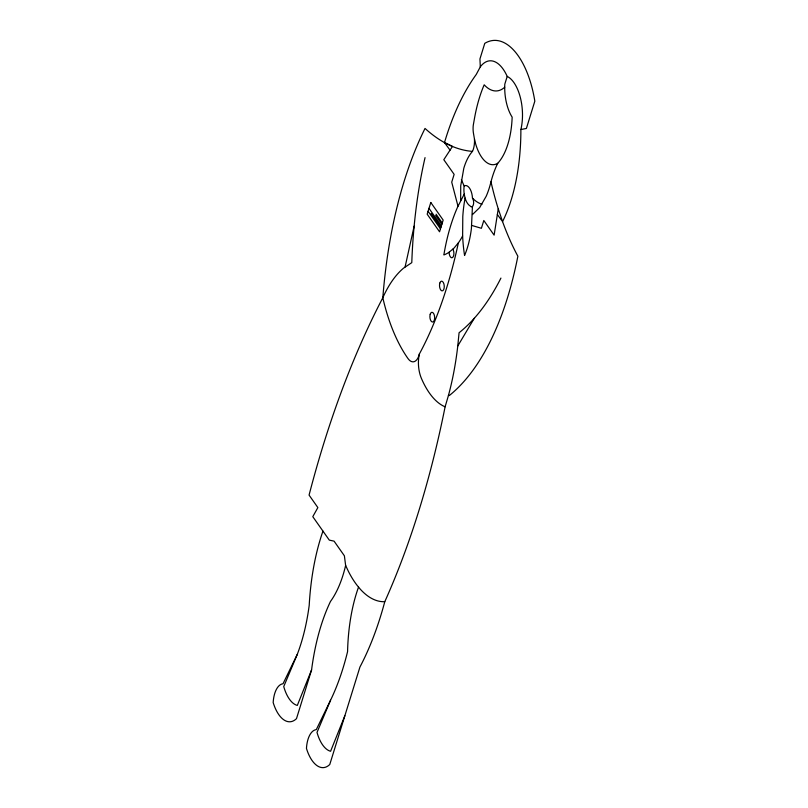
<?xml version="1.0" encoding="UTF-8"?>
<svg xmlns="http://www.w3.org/2000/svg" width="808" height="808" viewBox="0 0 808 808"><rect width="100%" height="100%" fill="white"/><g stroke="black" fill="none" stroke-linecap="round" stroke-linejoin="round"><path stroke-width="1.21" d="M472.438 214.585L479.649 207.606L486.174 196.304A76.881 37.269 85.8 0 0 490.981 181.81A88.739 43.016 85.8 0 1 497.768 163.256A64.761 31.391 85.8 0 0 512.151 117.15A33.613 16.291 85.8 0 1 504.707 87.213L504.788 84.204L507.202 76.407A41.743 20.24 85.8 0 0 480.305 66.852L479.942 58.954L484.77 43.359A76.861 37.249 85.8 0 1 534.825 101.172L526.382 128.462L520.877 129.543A143.693 69.65 85.8 0 1 502.556 221.604A200.394 97.132 85.8 0 0 517.867 256.217A292.183 141.622 85.8 0 1 449.41 395.466L448.43 395.526L445.107 406.798A768.57 372.528 85.8 0 1 384.78 601.697A304.838 147.753 85.8 0 1 359.934 667.034L329.775 764.489A35.431 17.18 85.8 0 1 306.454 748.42A24.442 11.847 85.8 0 1 316.302 729.614L330.533 700.273A223.624 108.393 85.8 0 0 347.571 651.622A132.562 64.256 85.8 0 1 358.54 587.083M449.137 252.197L449.137 252.318A4.888 2.373 85.8 0 0 452.43 257.601A4.888 2.373 85.8 0 0 453.227 249.894L452.844 249.218M448.43 395.526A219.13 106.212 85.8 0 0 457.772 345.986L459.075 332.745A298.142 144.511 85.8 0 0 500.93 278.083M504.707 87.213A47.642 23.089 85.8 0 1 484.184 84.81A122.19 59.226 85.8 0 0 474.649 117.493L473.417 124.392A13.827 6.696 85.8 0 0 473.114 127.098L473.084 128.977A13.827 6.696 85.8 0 0 473.538 133.704L474.478 139.198A16.574 8.03 85.8 0 1 472.478 151.389A54.803 26.563 85.8 0 0 463.812 168.256L460.712 185.911L460.661 200.697M490.981 181.81A200.394 97.132 85.8 0 0 498.253 208.828L494.122 235.158L483.81 220.493L481.396 228.29L471.751 225.432M405.091 266.953L414.13 226.189M461.378 179.709L464.146 185.951A15.14 7.343 85.8 0 0 464.226 194.142L465.085 198.081L464.317 202.525A88.607 42.945 85.8 0 0 462.792 216.473L462.62 235.926A88.607 42.945 85.8 0 0 464.57 255.48A76.366 37.017 85.8 0 0 471.387 228.745L472.438 206.484M458.348 242.905L458.136 243.925A384.588 186.406 85.8 0 1 419.392 353.944A21.644 10.494 85.8 0 0 421.372 378.306A76.366 37.017 85.8 0 0 445.107 406.798M472.478 151.389A246.824 119.635 85.8 0 1 452.45 146.45L444.491 142.592A246.824 119.635 85.8 0 1 425.028 128.432A349.662 169.488 85.8 0 0 382.82 297.748A895.648 434.128 85.8 0 0 309.07 495.092L317.867 507.586L312.787 516.666L329.3 540.118L334.078 541.148L344.39 555.813L345.632 565.459A106.929 51.823 85.8 0 1 330.482 601.455A179.002 86.769 85.8 0 0 311.575 669.913L296.496 718.635A35.431 17.18 85.8 0 1 273.175 702.566A24.442 11.847 85.8 0 1 283.022 683.76L297.253 654.419A158.186 76.669 85.8 0 0 309.201 605.364A179.002 86.769 85.8 0 1 322.958 531.109M311.575 669.913L297.314 705.424A32.997 15.988 85.8 0 1 283.739 686.568L297.253 654.419M344.854 715.757L330.593 751.268A32.997 15.988 85.8 0 1 317.009 732.412L330.533 700.273M464.226 194.142L457.661 206.929A158.843 76.992 85.8 0 0 443.865 254.944A86.961 42.147 85.8 0 0 449.076 252.237L454.005 248.117L458.54 242.653A86.961 42.147 85.8 0 0 462.62 235.926M457.772 345.986L474.276 318.291M480.305 66.852L476.245 74.477A259.035 125.553 85.8 0 0 444.491 142.592L450.046 150.147M444.491 142.592L452.45 146.45L443.814 159.711L454.136 174.366L451.723 182.164L457.995 206.212M497.364 214.524L502.556 221.604L498.253 208.828M436.078 214.221L442.269 223.008M435.684 215.473L441.875 224.271M428.977 208.343L441.36 225.937M431.078 213.433L440.905 227.401M428.078 211.272L440.451 228.856M345.632 565.459L348.238 571.024A94.496 45.803 85.8 0 0 357.075 585.325L360.297 589.194A94.496 45.803 85.8 0 0 384.78 601.697M497.768 163.256A36.653 17.766 85.8 0 1 474.478 139.198M507.202 76.407A35.623 17.271 85.8 0 1 520.877 129.543M425.048 157.621A325.634 157.833 85.8 0 0 411.787 262.64L403.566 268.135A137.976 66.882 85.8 0 0 382.82 297.748A130.159 63.085 85.8 0 0 407.989 358.55A16.524 8.009 85.8 0 0 419.392 353.944M464.146 185.951A12.554 6.08 85.8 0 1 472.468 198.101A57.974 28.098 85.8 0 0 481.992 204.242M472.468 198.101A4.888 2.373 85.8 0 1 473.316 204.929A4.888 2.373 85.8 0 1 470.054 205.899A15.14 7.343 85.8 0 1 465.085 198.081M430.795 202.495L427.169 214.191L439.552 231.785L443.168 220.089L430.795 202.495M439.825 283.083A4.888 2.373 85.8 0 0 441.875 290.85A4.888 2.373 85.8 0 0 443.966 284.103A4.888 2.373 85.8 0 0 439.825 283.083M430.209 314.231A4.888 2.373 85.8 0 0 432.26 322.008A4.888 2.373 85.8 0 0 434.351 315.251A4.888 2.373 85.8 0 0 430.209 314.231"/></g></svg>
